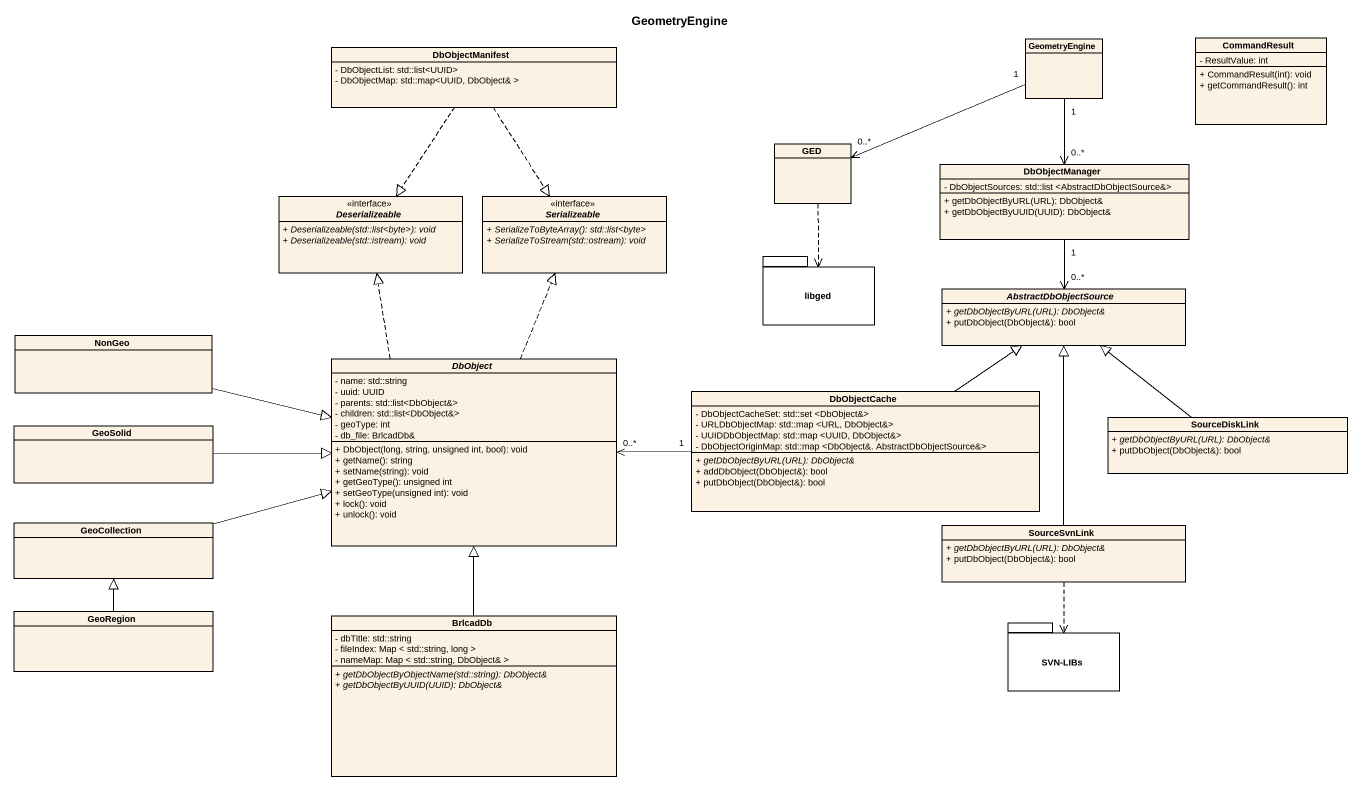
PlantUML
@startuml
title GeometryEngine
hide circle
hide empty members
skinparam classAttributeIconSize 0
class DbObjectManifest {
  - DbObjectList: std::list<UUID>
  - DbObjectMap: std::map<UUID, DbObject& >
}
class GeometryEngine
class CommandResult {
  - ResultValue: int
  + CommandResult(int): void
  + getCommandResult(): int
}
class GED
class DbObjectManager {
  - DbObjectSources: std::list <AbstractDbObjectSource&>
  + getDbObjectByURL(URL): DbObject&
  + getDbObjectByUUID(UUID): DbObject&
}
interface Deserializeable <<interface>> {
  {abstract} + Deserializeable(std::list<byte>): void
  {abstract} + Deserializeable(std::istream): void
}
interface Serializeable <<interface>> {
  {abstract} + SerializeToByteArray(): std::list<byte>
  {abstract} + SerializeToStream(std::ostream): void
}
package libged {
}
abstract class AbstractDbObjectSource {
  {abstract} + getDbObjectByURL(URL): DbObject&
  + putDbObject(DbObject&): bool
}
class NonGeo
abstract class DbObject {
  - name: std::string
  - uuid: UUID
  - parents: std::list<DbObject&>
  - children: std::list<DbObject&>
  - geoType: int
  - db_file: BrlcadDb&
  + DbObject(long, string, unsigned int, bool): void
  + getName(): string
  + setName(string): void
  + getGeoType(): unsigned int
  + setGeoType(unsigned int): void
  + lock(): void
  + unlock(): void
}
class DbObjectCache {
  - DbObjectCacheSet: std::set <DbObject&>
  - URLDbObjectMap: std::map <URL, DbObject&>
  - UUIDDbObjectMap: std::map <UUID, DbObject&>
  - DbObjectOriginMap: std::map <DbObject&. AbstractDbObjectSource&>
  {abstract} + getDbObjectByURL(URL): DbObject&
  + addDbObject(DbObject&): bool
  + putDbObject(DbObject&): bool
}
class GeoSolid
class SourceDiskLink {
  {abstract} + getDbObjectByURL(URL): DbObject&
  + putDbObject(DbObject&): bool
}
class GeoCollection
class SourceSvnLink {
  {abstract} + getDbObjectByURL(URL): DbObject&
  + putDbObject(DbObject&): bool
}
class GeoRegion
class BrlcadDb {
  - dbTitle: std::string
  - fileIndex: Map < std::string, long >
  - nameMap: Map < std::string, DbObject& >
  {abstract} + getDbObjectByObjectName(std::string): DbObject&
  {abstract} + getDbObjectByUUID(UUID): DbObject&
}
package "SVN-LIBs" as SVN_LIBs {
}
DbObjectManifest ..|> Deserializeable
DbObjectManifest ..|> Serializeable
GeometryEngine "1" -left-> "0..*" GED
GeometryEngine "1" --> "0..*" DbObjectManager
GED ..> libged
DbObjectManager "1" --> "0..*" AbstractDbObjectSource
NonGeo -right-|> DbObject
DbObject .up.|> Deserializeable
DbObject .up.|> Serializeable
DbObjectCache -up-|> AbstractDbObjectSource
DbObjectCache "1" -left-> "0..*" DbObject
GeoSolid -right-|> DbObject
SourceDiskLink -up-|> AbstractDbObjectSource
GeoCollection -right-|> DbObject
SourceSvnLink -up-|> AbstractDbObjectSource
SourceSvnLink ..> SVN_LIBs
GeoRegion -up-|> GeoCollection
BrlcadDb -up-|> DbObject
@enduml
